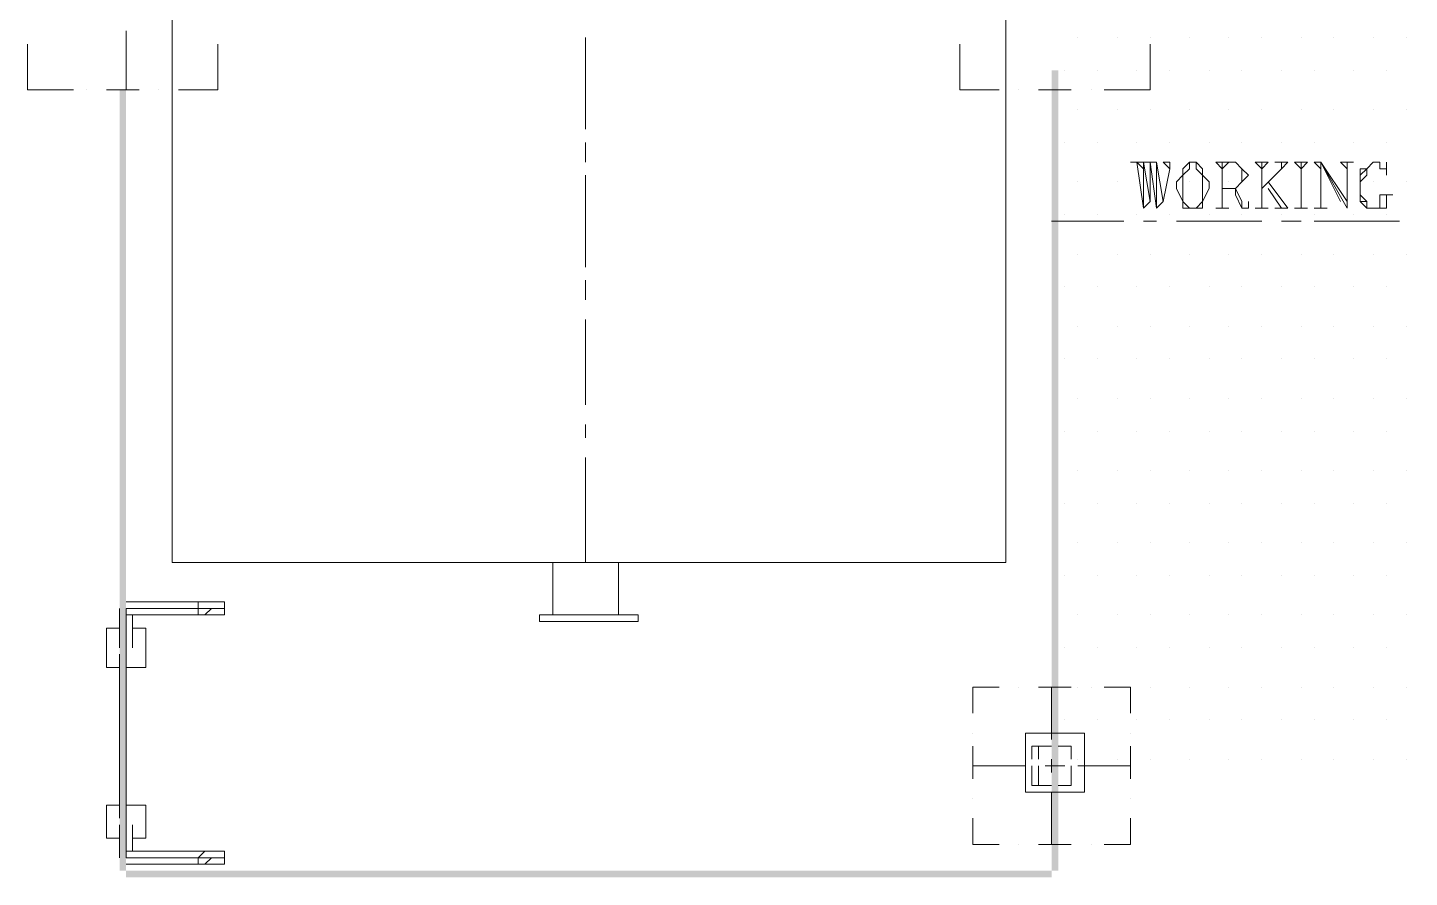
# Model space of a CAD drawing. Header units: metres. Extents: x -941 to 1333, y -28 to 1490.
# Drawn here: x 990.004 to 993.573, y 355.465 to 357.662 of the extents above; entities that cross this region are included whole.
import ezdxf

# ---------------------------------------------------------------- set-up
doc = ezdxf.new("R2010")
doc.units = ezdxf.units.M

msp = doc.modelspace()

# ---------------------------------------------------------------- linework, layer by layer
at = {"lineweight": 0}
for points in [[(992.53046, 356.27946), (990.37675, 356.27946), (990.37675, 361.28219), (992.53046, 361.28219)], [(992.88659, 357.29697), (992.88659, 357.31393)], [(992.95442, 357.31393), (992.95442, 357.29697), (992.93746, 357.31393)], [(993.0053, 357.31393), (992.98834, 357.29697), (992.98834, 357.28001), (992.97138, 357.26305), (992.97138, 357.24609), (992.98834, 357.21217), (992.98834, 357.19522), (993.0053, 357.19522), (993.02226, 357.19522), (993.03921, 357.19522), (993.03921, 357.21217), (993.05617, 357.24609), (993.05617, 357.26305), (993.03921, 357.28001), (993.03921, 357.29697), (993.02226, 357.31393)], [(993.19184, 357.29697), (993.17488, 357.31393), (993.2088, 357.31393)], [(993.29359, 357.29697), (993.27663, 357.31393), (993.31055, 357.31393)], [(993.24271, 357.19522), (993.2088, 357.24609)], [(993.31055, 357.19522), (993.29359, 357.19522), (993.27663, 357.19522)], [(991.32642, 356.12684), (991.58079, 356.12684), (991.58079, 356.1438), (991.32642, 356.1438)], [(992.73396, 355.68592), (992.73396, 355.83854), (992.58134, 355.83854), (992.58134, 355.68592)], [(992.70005, 355.77071), (992.70005, 355.80463), (992.66613, 355.80463), (992.70005, 355.80463)], [(992.66613, 355.70288), (992.70005, 355.70288), (992.70005, 355.71984), (992.70005, 355.75375), (992.70005, 355.71984), (992.70005, 355.70288)]]:
    msp.add_lwpolyline(points, close=True, dxfattribs=at)
for points in [[(990.25804, 357.65309), (990.25804, 357.50047)], [(990.00366, 357.61918), (990.00366, 357.50047), (990.12237, 357.50047)], [(990.3937, 357.50047), (990.49545, 357.50047), (990.49545, 357.61918)], [(991.44512, 357.63613), (991.44512, 357.39872)], [(992.5135, 357.50047), (992.41175, 357.50047), (992.41175, 357.61918)], [(992.717, 357.63613), (992.717, 357.63613)], [(992.90355, 357.61918), (992.90355, 357.50047), (992.78484, 357.50047)], [(992.81875, 357.63613), (992.81875, 357.63613)], [(992.90355, 357.63613), (992.90355, 357.63613)], [(993.0053, 357.63613), (993.0053, 357.63613)], [(993.10705, 357.63613), (993.10705, 357.63613)], [(993.19184, 357.63613), (993.19184, 357.63613)], [(993.29359, 357.63613), (993.29359, 357.63613)], [(993.37838, 357.63613), (993.37838, 357.63613)], [(993.48013, 357.63613), (993.48013, 357.63613)], [(993.56492, 357.63613), (993.56492, 357.63613)], [(992.68309, 357.55134), (992.68309, 357.55134)], [(992.76788, 357.55134), (992.76788, 357.55134)], [(992.86963, 357.55134), (992.86963, 357.55134)], [(992.95442, 357.55134), (992.95442, 357.55134)], [(993.05617, 357.55134), (993.05617, 357.55134)], [(993.14096, 357.55134), (993.14096, 357.55134)], [(993.24271, 357.55134), (993.24271, 357.55134)], [(993.32751, 357.55134), (993.32751, 357.55134)], [(993.42926, 357.55134), (993.42926, 357.55134)], [(993.51405, 357.55134), (993.51405, 357.55134)], [(990.15629, 357.50047), (990.15629, 357.50047)], [(990.20716, 357.50047), (990.29195, 357.50047)], [(990.34283, 357.50047), (990.34283, 357.50047)], [(992.56438, 357.50047), (992.56438, 357.50047)], [(992.70005, 357.50047), (992.61525, 357.50047)], [(992.75092, 357.50047), (992.75092, 357.50047)], [(992.717, 357.44959), (992.717, 357.44959)], [(992.81875, 357.44959), (992.81875, 357.44959)], [(992.90355, 357.44959), (992.90355, 357.44959)], [(993.0053, 357.44959), (993.0053, 357.44959)], [(993.10705, 357.44959), (993.10705, 357.44959)], [(993.19184, 357.44959), (993.19184, 357.44959)], [(993.29359, 357.44959), (993.29359, 357.44959)], [(993.37838, 357.44959), (993.37838, 357.44959)], [(993.48013, 357.44959), (993.48013, 357.44959)], [(993.56492, 357.44959), (993.56492, 357.44959)], [(991.44512, 357.3648), (991.44512, 357.31393)], [(992.68309, 357.3648), (992.68309, 357.3648)], [(992.76788, 357.3648), (992.76788, 357.3648)], [(992.86963, 357.3648), (992.86963, 357.3648)], [(992.95442, 357.3648), (992.95442, 357.3648)], [(993.05617, 357.3648), (993.05617, 357.3648)], [(993.14096, 357.3648), (993.14096, 357.3648)], [(993.24271, 357.3648), (993.24271, 357.3648)], [(993.32751, 357.3648), (993.32751, 357.3648)], [(993.42926, 357.3648), (993.42926, 357.3648)], [(993.51405, 357.3648), (993.51405, 357.3648)], [(992.85267, 357.31393), (992.90355, 357.31393), (992.92051, 357.31393), (992.93746, 357.21217), (992.95442, 357.29697)], [(992.86963, 357.31393), (992.88659, 357.29697), (992.86963, 357.31393), (992.88659, 357.19522), (992.88659, 357.21217), (992.88659, 357.31393), (992.90355, 357.21217), (992.90355, 357.31393), (992.92051, 357.19522), (992.92051, 357.21217), (992.92051, 357.31393)], [(993.0053, 357.31393), (993.0053, 357.29697), (992.98834, 357.28001), (992.98834, 357.26305), (992.98834, 357.22913), (992.98834, 357.21217), (993.0053, 357.19522)], [(992.98834, 357.29697), (992.98834, 357.28001), (992.98834, 357.26305), (992.98834, 357.22913), (992.98834, 357.21217)], [(993.02226, 357.19522), (993.03921, 357.21217), (993.03921, 357.22913), (993.03921, 357.26305), (993.03921, 357.28001), (993.02226, 357.29697), (993.02226, 357.31393)], [(993.03921, 357.21217), (993.03921, 357.22913), (993.03921, 357.26305), (993.03921, 357.28001), (993.03921, 357.29697)], [(993.10705, 357.19522), (993.07313, 357.19522), (993.09009, 357.19522), (993.10705, 357.19522), (993.09009, 357.19522), (993.09009, 357.31393), (993.09009, 357.19522), (993.09009, 357.29697), (993.09009, 357.31393)], [(993.09009, 357.29697), (993.10705, 357.31393), (993.09009, 357.29697), (993.07313, 357.31393), (993.12401, 357.31393), (993.14096, 357.29697), (993.15792, 357.28001), (993.14096, 357.26305), (993.12401, 357.24609), (993.09009, 357.24609)], [(993.12401, 357.31393), (993.14096, 357.29697), (993.14096, 357.26305), (993.12401, 357.24609), (993.14096, 357.21217), (993.14096, 357.19522), (993.15792, 357.19522), (993.15792, 357.21217), (993.15792, 357.19522), (993.14096, 357.19522), (993.12401, 357.22913), (993.12401, 357.24609), (993.10705, 357.24609)], [(993.14096, 357.29697), (993.14096, 357.28001), (993.14096, 357.26305)], [(993.2088, 357.19522), (993.17488, 357.19522), (993.19184, 357.19522), (993.2088, 357.19522), (993.19184, 357.19522), (993.19184, 357.31393), (993.19184, 357.19522), (993.19184, 357.29697), (993.19184, 357.31393)], [(993.2088, 357.31393), (993.19184, 357.29697)], [(993.24271, 357.29697), (993.19184, 357.24609)], [(993.22576, 357.31393), (993.25967, 357.31393), (993.24271, 357.29697), (993.24271, 357.31393)], [(993.27663, 357.19522), (993.29359, 357.19522), (993.29359, 357.31393), (993.29359, 357.19522), (993.29359, 357.29697), (993.27663, 357.31393)], [(993.31055, 357.31393), (993.29359, 357.29697)], [(993.36142, 357.19522), (993.32751, 357.19522), (993.34447, 357.19522), (993.34447, 357.31393), (993.4123, 357.19522), (993.4123, 357.29697)], [(993.34447, 357.29697), (993.32751, 357.31393), (993.34447, 357.31393), (993.4123, 357.21217)], [(993.34447, 357.31393), (993.39534, 357.21217)], [(993.4123, 357.31393), (993.4123, 357.29697), (993.39534, 357.31393), (993.42926, 357.31393)], [(993.51405, 357.29697), (993.51405, 357.31393), (993.51405, 357.28001), (993.51405, 357.29697), (993.49709, 357.29697), (993.49709, 357.31393), (993.48013, 357.31393), (993.46317, 357.29697), (993.44622, 357.29697), (993.44622, 357.28001), (993.44622, 357.26305), (993.44622, 357.22913), (993.44622, 357.21217), (993.46317, 357.19522), (993.48013, 357.19522), (993.49709, 357.19522), (993.51405, 357.19522), (993.51405, 357.22913), (993.51405, 357.19522)], [(993.48013, 357.31393), (993.46317, 357.29697), (993.46317, 357.28001), (993.44622, 357.26305), (993.44622, 357.22913), (993.46317, 357.21217), (993.46317, 357.19522), (993.48013, 357.19522)], [(993.46317, 357.29697), (993.44622, 357.28001), (993.44622, 357.26305), (993.44622, 357.22913), (993.44622, 357.21217), (993.46317, 357.21217)], [(991.44512, 357.28001), (991.44512, 357.04259)], [(992.717, 357.26305), (992.717, 357.26305)], [(992.81875, 357.26305), (992.81875, 357.26305)], [(992.90355, 357.26305), (992.90355, 357.26305)], [(993.0053, 357.26305), (993.0053, 357.26305)], [(993.10705, 357.26305), (993.10705, 357.26305)], [(993.19184, 357.26305), (993.19184, 357.26305)], [(993.2088, 357.26305), (993.25967, 357.19522), (993.22576, 357.19522), (993.24271, 357.19522), (993.25967, 357.19522)], [(993.29359, 357.26305), (993.29359, 357.26305)], [(993.37838, 357.26305), (993.37838, 357.26305)], [(993.48013, 357.26305), (993.48013, 357.26305)], [(993.56492, 357.26305), (993.56492, 357.26305)], [(993.53101, 357.22913), (993.49709, 357.22913), (993.49709, 357.19522)], [(993.49709, 357.22913), (993.49709, 357.22913)], [(993.49709, 357.22913), (993.49709, 357.22913)], [(993.51405, 357.22913), (993.51405, 357.22913)], [(993.51405, 357.22913), (993.51405, 357.22913)], [(992.90355, 357.21217), (992.88659, 357.19522)], [(992.93746, 357.21217), (992.92051, 357.19522)], [(993.09009, 357.19522), (993.09009, 357.19522)], [(993.14096, 357.21217), (993.14096, 357.19522), (993.15792, 357.19522)], [(993.19184, 357.19522), (993.19184, 357.19522)], [(993.29359, 357.19522), (993.31055, 357.19522)], [(992.83571, 357.1613), (992.64917, 357.1613)], [(992.68309, 357.17826), (992.68309, 357.17826)], [(992.76788, 357.17826), (992.76788, 357.17826)], [(992.86963, 357.17826), (992.86963, 357.17826)], [(992.92051, 357.1613), (992.88659, 357.1613)], [(992.95442, 357.17826), (992.95442, 357.17826)], [(993.19184, 357.1613), (992.97138, 357.1613)], [(993.05617, 357.17826), (993.05617, 357.17826)], [(993.14096, 357.17826), (993.14096, 357.17826)], [(993.24271, 357.17826), (993.24271, 357.17826)], [(993.29359, 357.1613), (993.24271, 357.1613)], [(993.32751, 357.17826), (993.32751, 357.17826)], [(993.54797, 357.1613), (993.32751, 357.1613)], [(993.42926, 357.17826), (993.42926, 357.17826)], [(993.51405, 357.17826), (993.51405, 357.17826)], [(992.717, 357.07651), (992.717, 357.07651)], [(992.81875, 357.07651), (992.81875, 357.07651)], [(992.90355, 357.07651), (992.90355, 357.07651)], [(993.0053, 357.07651), (993.0053, 357.07651)], [(993.10705, 357.07651), (993.10705, 357.07651)], [(993.19184, 357.07651), (993.19184, 357.07651)], [(993.29359, 357.07651), (993.29359, 357.07651)], [(993.37838, 357.07651), (993.37838, 357.07651)], [(993.48013, 357.07651), (993.48013, 357.07651)], [(993.56492, 357.07651), (993.56492, 357.07651)], [(991.44512, 357.00867), (991.44512, 356.9578)], [(992.68309, 356.99172), (992.68309, 356.99172)], [(992.76788, 356.99172), (992.76788, 356.99172)], [(992.86963, 356.99172), (992.86963, 356.99172)], [(992.95442, 356.99172), (992.95442, 356.99172)], [(993.05617, 356.99172), (993.05617, 356.99172)], [(993.14096, 356.99172), (993.14096, 356.99172)], [(993.24271, 356.99172), (993.24271, 356.99172)], [(993.32751, 356.99172), (993.32751, 356.99172)], [(993.42926, 356.99172), (993.42926, 356.99172)], [(993.51405, 356.99172), (993.51405, 356.99172)], [(991.44512, 356.90692), (991.44512, 356.68646)], [(992.717, 356.88997), (992.717, 356.88997)], [(992.81875, 356.88997), (992.81875, 356.88997)], [(992.90355, 356.88997), (992.90355, 356.88997)], [(993.0053, 356.88997), (993.0053, 356.88997)], [(993.10705, 356.88997), (993.10705, 356.88997)], [(993.19184, 356.88997), (993.19184, 356.88997)], [(993.29359, 356.88997), (993.29359, 356.88997)], [(993.37838, 356.88997), (993.37838, 356.88997)], [(993.48013, 356.88997), (993.48013, 356.88997)], [(993.56492, 356.88997), (993.56492, 356.88997)], [(992.68309, 356.80517), (992.68309, 356.80517)], [(992.76788, 356.80517), (992.76788, 356.80517)], [(992.86963, 356.80517), (992.86963, 356.80517)], [(992.95442, 356.80517), (992.95442, 356.80517)], [(993.05617, 356.80517), (993.05617, 356.80517)], [(993.14096, 356.80517), (993.14096, 356.80517)], [(993.24271, 356.80517), (993.24271, 356.80517)], [(993.32751, 356.80517), (993.32751, 356.80517)], [(993.42926, 356.80517), (993.42926, 356.80517)], [(993.51405, 356.80517), (993.51405, 356.80517)], [(992.717, 356.70342), (992.717, 356.70342)], [(992.81875, 356.70342), (992.81875, 356.70342)], [(992.90355, 356.70342), (992.90355, 356.70342)], [(993.0053, 356.70342), (993.0053, 356.70342)], [(993.10705, 356.70342), (993.10705, 356.70342)], [(993.19184, 356.70342), (993.19184, 356.70342)], [(993.29359, 356.70342), (993.29359, 356.70342)], [(993.37838, 356.70342), (993.37838, 356.70342)], [(993.48013, 356.70342), (993.48013, 356.70342)], [(993.56492, 356.70342), (993.56492, 356.70342)], [(991.44512, 356.63559), (991.44512, 356.60167)], [(992.68309, 356.61863), (992.68309, 356.61863)], [(992.76788, 356.61863), (992.76788, 356.61863)], [(992.86963, 356.61863), (992.86963, 356.61863)], [(992.95442, 356.61863), (992.95442, 356.61863)], [(993.05617, 356.61863), (993.05617, 356.61863)], [(993.14096, 356.61863), (993.14096, 356.61863)], [(993.24271, 356.61863), (993.24271, 356.61863)], [(993.32751, 356.61863), (993.32751, 356.61863)], [(993.42926, 356.61863), (993.42926, 356.61863)], [(993.51405, 356.61863), (993.51405, 356.61863)], [(991.44512, 356.5508), (991.44512, 356.27946)], [(992.717, 356.51688), (992.717, 356.51688)], [(992.81875, 356.51688), (992.81875, 356.51688)], [(992.90355, 356.51688), (992.90355, 356.51688)], [(993.0053, 356.51688), (993.0053, 356.51688)], [(993.10705, 356.51688), (993.10705, 356.51688)], [(993.19184, 356.51688), (993.19184, 356.51688)], [(993.29359, 356.51688), (993.29359, 356.51688)], [(993.37838, 356.51688), (993.37838, 356.51688)], [(993.48013, 356.51688), (993.48013, 356.51688)], [(993.56492, 356.51688), (993.56492, 356.51688)], [(992.68309, 356.43209), (992.68309, 356.43209)], [(992.76788, 356.43209), (992.76788, 356.43209)], [(992.86963, 356.43209), (992.86963, 356.43209)], [(992.95442, 356.43209), (992.95442, 356.43209)], [(993.05617, 356.43209), (993.05617, 356.43209)], [(993.14096, 356.43209), (993.14096, 356.43209)], [(993.24271, 356.43209), (993.24271, 356.43209)], [(993.32751, 356.43209), (993.32751, 356.43209)], [(993.42926, 356.43209), (993.42926, 356.43209)], [(993.51405, 356.43209), (993.51405, 356.43209)], [(992.717, 356.33034), (992.717, 356.33034)], [(992.81875, 356.33034), (992.81875, 356.33034)], [(992.90355, 356.33034), (992.90355, 356.33034)], [(993.0053, 356.33034), (993.0053, 356.33034)], [(993.10705, 356.33034), (993.10705, 356.33034)], [(993.19184, 356.33034), (993.19184, 356.33034)], [(993.29359, 356.33034), (993.29359, 356.33034)], [(993.37838, 356.33034), (993.37838, 356.33034)], [(993.48013, 356.33034), (993.48013, 356.33034)], [(993.56492, 356.33034), (993.56492, 356.33034)], [(991.36033, 356.27946), (991.36033, 356.1438)], [(991.52992, 356.27946), (991.52992, 356.1438)], [(992.68309, 356.24555), (992.68309, 356.24555)], [(992.76788, 356.24555), (992.76788, 356.24555)], [(992.86963, 356.24555), (992.86963, 356.24555)], [(992.95442, 356.24555), (992.95442, 356.24555)], [(993.05617, 356.24555), (993.05617, 356.24555)], [(993.14096, 356.24555), (993.14096, 356.24555)], [(993.24271, 356.24555), (993.24271, 356.24555)], [(993.32751, 356.24555), (993.32751, 356.24555)], [(993.42926, 356.24555), (993.42926, 356.24555)], [(993.51405, 356.24555), (993.51405, 356.24555)], [(990.24108, 356.16075), (990.24108, 356.059)], [(990.25804, 356.1438), (990.51241, 356.1438), (990.51241, 356.17771), (990.25804, 356.17771)], [(990.25804, 355.90638), (990.25804, 356.059), (990.25804, 356.16075), (990.51241, 356.16075)], [(990.25804, 356.16075), (990.25804, 356.16075)], [(990.46154, 356.17771), (990.44458, 356.17771), (990.44458, 356.16075), (990.44458, 356.1438)], [(990.46154, 356.17771), (990.46154, 356.17771)], [(990.46154, 356.1438), (990.4785, 356.16075), (990.46154, 356.16075)], [(990.27499, 356.1438), (990.27499, 356.059)], [(991.32642, 356.12684), (991.58079, 356.12684)], [(992.717, 356.1438), (992.717, 356.1438)], [(992.81875, 356.1438), (992.81875, 356.1438)], [(992.90355, 356.1438), (992.90355, 356.1438)], [(993.0053, 356.1438), (993.0053, 356.1438)], [(993.10705, 356.1438), (993.10705, 356.1438)], [(993.19184, 356.1438), (993.19184, 356.1438)], [(993.29359, 356.1438), (993.29359, 356.1438)], [(993.37838, 356.1438), (993.37838, 356.1438)], [(993.48013, 356.1438), (993.48013, 356.1438)], [(993.56492, 356.1438), (993.56492, 356.1438)], [(990.24108, 356.00813), (990.20716, 356.00813), (990.20716, 356.10988), (990.24108, 356.10988)], [(990.27499, 356.10988), (990.30891, 356.10988), (990.30891, 356.00813), (990.25804, 356.00813)], [(990.25804, 356.059), (990.25804, 356.059)], [(990.25804, 356.059), (990.25804, 356.059)], [(992.68309, 356.059), (992.68309, 356.059)], [(992.76788, 356.059), (992.76788, 356.059)], [(992.86963, 356.059), (992.86963, 356.059)], [(992.95442, 356.059), (992.95442, 356.059)], [(993.05617, 356.059), (993.05617, 356.059)], [(993.14096, 356.059), (993.14096, 356.059)], [(993.24271, 356.059), (993.24271, 356.059)], [(993.32751, 356.059), (993.32751, 356.059)], [(993.42926, 356.059), (993.42926, 356.059)], [(993.51405, 356.059), (993.51405, 356.059)], [(990.24108, 356.04205), (990.24108, 355.61809)], [(990.25804, 356.04205), (990.25804, 355.61809)], [(992.44567, 355.88942), (992.44567, 355.95725), (992.5135, 355.95725)], [(992.56438, 355.95725), (992.56438, 355.95725)], [(992.61525, 355.95725), (992.70005, 355.95725)], [(992.64917, 355.82159), (992.64917, 355.95725)], [(992.717, 355.95725), (992.717, 355.95725)], [(992.75092, 355.95725), (992.75092, 355.95725)], [(992.78484, 355.95725), (992.85267, 355.95725), (992.85267, 355.88942)], [(992.81875, 355.95725), (992.81875, 355.95725)], [(992.90355, 355.95725), (992.90355, 355.95725)], [(993.0053, 355.95725), (993.0053, 355.95725)], [(993.10705, 355.95725), (993.10705, 355.95725)], [(993.19184, 355.95725), (993.19184, 355.95725)], [(993.29359, 355.95725), (993.29359, 355.95725)], [(993.37838, 355.95725), (993.37838, 355.95725)], [(993.48013, 355.95725), (993.48013, 355.95725)], [(993.56492, 355.95725), (993.56492, 355.95725)], [(992.68309, 355.87246), (992.68309, 355.87246)], [(992.76788, 355.87246), (992.76788, 355.87246)], [(992.86963, 355.87246), (992.86963, 355.87246)], [(992.95442, 355.87246), (992.95442, 355.87246)], [(993.05617, 355.87246), (993.05617, 355.87246)], [(993.14096, 355.87246), (993.14096, 355.87246)], [(993.24271, 355.87246), (993.24271, 355.87246)], [(993.32751, 355.87246), (993.32751, 355.87246)], [(993.42926, 355.87246), (993.42926, 355.87246)], [(993.51405, 355.87246), (993.51405, 355.87246)], [(990.25804, 355.80463), (990.25804, 355.8555)], [(992.44567, 355.83854), (992.44567, 355.83854)], [(992.85267, 355.83854), (992.85267, 355.83854)], [(992.44567, 355.71984), (992.44567, 355.80463)], [(992.61525, 355.77071), (992.61525, 355.80463), (992.64917, 355.80463), (992.61525, 355.80463), (992.5983, 355.80463), (992.5983, 355.77071)], [(992.70005, 355.80463), (992.70005, 355.80463)], [(992.85267, 355.80463), (992.85267, 355.71984)], [(990.25804, 355.77071), (990.25804, 355.60113), (990.25804, 355.51633), (990.51241, 355.51633)], [(992.64917, 355.73679), (992.64917, 355.77071)], [(992.717, 355.77071), (992.717, 355.77071)], [(992.81875, 355.77071), (992.81875, 355.77071)], [(992.90355, 355.77071), (992.90355, 355.77071)], [(993.0053, 355.77071), (993.0053, 355.77071)], [(993.10705, 355.77071), (993.10705, 355.77071)], [(993.19184, 355.77071), (993.19184, 355.77071)], [(993.29359, 355.77071), (993.29359, 355.77071)], [(993.37838, 355.77071), (993.37838, 355.77071)], [(993.48013, 355.77071), (993.48013, 355.77071)], [(993.56492, 355.77071), (993.56492, 355.77071)], [(992.44567, 355.75375), (992.58134, 355.75375)], [(992.61525, 355.75375), (992.61525, 355.71984), (992.61525, 355.70288), (992.64917, 355.70288), (992.61525, 355.70288), (992.5983, 355.70288), (992.5983, 355.71984), (992.5983, 355.75375)], [(992.63221, 355.75375), (992.68309, 355.75375)], [(992.717, 355.75375), (992.85267, 355.75375)], [(992.61525, 355.70288), (992.61525, 355.70288)], [(992.44567, 355.66896), (992.44567, 355.66896)], [(992.64917, 355.55025), (992.64917, 355.68592)], [(992.85267, 355.66896), (992.85267, 355.66896)], [(990.24108, 355.652), (990.20716, 355.652), (990.20716, 355.56721), (990.24108, 355.56721)], [(990.27499, 355.56721), (990.30891, 355.56721), (990.30891, 355.652), (990.25804, 355.652)], [(992.5135, 355.55025), (992.44567, 355.55025), (992.44567, 355.61809)], [(992.85267, 355.61809), (992.85267, 355.55025), (992.78484, 355.55025)], [(990.24108, 355.51633), (990.24108, 355.60113)], [(990.25804, 355.60113), (990.25804, 355.60113)], [(990.25804, 355.60113), (990.25804, 355.60113)], [(990.27499, 355.53329), (990.27499, 355.60113)], [(992.56438, 355.55025), (992.56438, 355.55025)], [(992.70005, 355.55025), (992.61525, 355.55025)], [(992.75092, 355.55025), (992.75092, 355.55025)], [(990.25804, 355.53329), (990.51241, 355.53329), (990.51241, 355.49938), (990.25804, 355.49938)], [(990.25804, 355.51633), (990.25804, 355.51633)], [(990.46154, 355.53329), (990.44458, 355.51633), (990.44458, 355.49938)], [(990.46154, 355.53329), (990.46154, 355.53329)], [(990.46154, 355.49938), (990.4785, 355.51633), (990.46154, 355.51633)]]:
    msp.add_lwpolyline(points, dxfattribs=at)
for points in [[(992.64917, 355.95725), (992.66613, 355.95725), (992.64917, 357.55134)], [(992.66613, 355.95725), (992.64917, 357.55134), (992.66613, 357.55134)], [(990.25804, 357.50047), (990.24108, 357.50047), (990.25804, 355.48242)], [(990.24108, 357.50047), (990.25804, 355.48242), (990.24108, 355.48242)], [(992.66613, 357.50047), (992.64917, 357.50047), (992.66613, 355.48242)], [(992.64917, 357.50047), (992.66613, 355.48242), (992.64917, 355.48242)], [(992.64917, 356.27946), (990.25804, 356.27946), (990.25804, 356.27946)], [(990.25804, 356.27946), (990.25804, 356.27946), (992.64917, 356.27946)], [(992.85267, 355.75375), (994.8368, 355.75375), (994.8368, 355.75375)], [(994.8368, 355.75375), (994.8368, 355.75375), (992.85267, 355.75375)], [(992.64917, 355.46546), (992.64917, 355.48242), (990.25804, 355.46546)], [(992.64917, 355.48242), (990.25804, 355.46546), (990.25804, 355.48242)]]:
    msp.add_solid(points)

doc.saveas('drawing.dxf')
